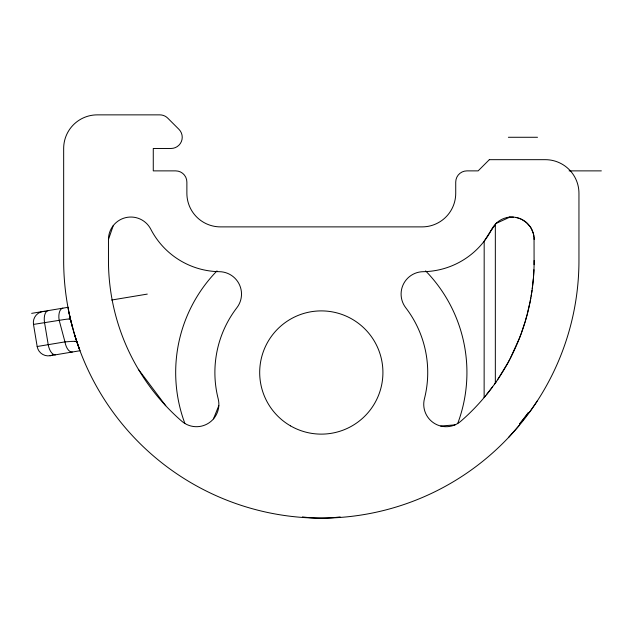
<?xml version="1.0" encoding="UTF-8"?>
<svg xmlns="http://www.w3.org/2000/svg" width="633" height="633" viewBox="0 0 633 633"><rect width="100%" height="100%" fill="white"/><g stroke="black" fill="none" stroke-linecap="round" stroke-linejoin="round"><path stroke-width="0.95" d="M534.094 264.689L534.046 237.462M533.935 269.713L533.477 277.222M533.334 278.884L532.234 288.822M531.641 292.937L532.013 290.476M531.111 296.22L531.388 294.582M530.217 301.118L530.834 297.858M530.066 301.933L527.289 314.055M527.075 314.854L525.279 321.224M525.05 322.015L521.434 332.895M108.465 239.464A22.4 22.4 0 0 1 150.789 229.201A78.413 78.413 0 0 0 219.414 271.684A22.4 22.4 0 0 1 236.877 307.725A106.415 106.415 0 0 0 218.179 398.766A22.4 22.4 0 0 1 181.782 421.214A212.838 212.838 0 0 1 108.465 260.487L108.465 239.464L113.26 225.617M519.733 337.46L521.165 333.662M519.432 338.204L510.135 358.674M213.463 418.888L218.828 405.626M534.141 239.464A22.4 22.4 0 0 0 491.817 229.201L484.182 241.205L484.134 397.548L484.419 397.2M508.259 362.195L509.771 359.386M507.888 362.891L497.57 379.776M537.464 400.689L537.195 401.1M536.697 401.852L529.813 411.83M494.436 384.278L496.454 381.398M492.553 386.834L486.437 394.715M485.78 395.522L484.767 396.78M519.566 425.02L508.41 437.617M497.032 222.563L495.338 224.201L495.338 383.012M53.045 354.789L51.605 355.35M496.122 223.402L509.818 217.143L513.458 217.127M51.392 355.422L50.062 355.722A11.204 11.204 0 0 1 37.173 346.512L33.494 324.413A11.204 11.204 0 0 1 42.696 311.523L45.22 311.396M507.191 217.53L508.077 217.364M31.65 313.367L68.261 307.266M111.622 300.034L147.275 294.1M33.494 324.413L64.78 319.451M37.173 346.512L64.962 341.883L69.765 341.559M50.062 355.722L79.98 350.737L74.567 334.659L70.366 318.874M508.972 217.23L509.866 217.143M440.734 426.033L454.992 424.878M69.171 319.008L70.39 318.992M508.378 137.274L537.496 137.274M569.114 170.878L601.35 170.878M74.868 341.416L76.783 341.67M516.132 217.499L517.849 217.91M518.68 218.163L521.109 219.121M521.901 219.501L526.332 222.468L530.058 226.574M138.366 369.276L165.727 405.729M530.327 226.97L530.842 227.769M531.087 228.181L531.324 228.6M531.554 229.019L533.35 233.561M533.469 234.044L533.935 236.473M70.073 317.631L67.968 307.409M425.605 270.884A145.622 145.622 0 0 1 457.746 423.398M340.158 516.908A145.622 145.622 0 0 1 302.447 516.908M184.86 423.398A145.622 145.622 0 0 1 217 270.884M534.141 260.487A212.838 212.838 0 0 1 460.832 421.214A22.4 22.4 0 0 1 424.434 398.766A106.415 106.415 0 0 0 405.729 307.725A22.4 22.4 0 0 1 423.2 271.684A78.413 78.413 0 0 0 491.817 229.201M491.983 229.288A25.906 23.326 7.5 0 1 495.568 224.905M528.159 412.716A36.928 4.344 -51.8 0 1 519.479 423.952M528.769 412.384A36.928 4.566 -51.4 0 1 519.495 424.213M70.896 321.675A25.225 0.578 78.9 0 1 70.69 320.923M72.328 352.011A11.204 5.602 80.5 0 1 64.962 341.883L59.138 320.14A11.204 5.602 80.5 0 1 62.825 308.168M55.593 354.804A11.204 5.602 80.5 0 1 48.227 344.676L44.539 322.577A11.204 5.602 80.5 0 1 48.227 310.605M70.469 341.448A23.959 1.329 -6.2 0 1 75.335 341.361M65.46 319.341A23.049 0.538 -8.1 0 1 69.551 318.945M79.616 349.733A223.196 192.242 80.5 0 1 74.401 334.097M72.645 327.918A223.196 192.242 80.5 0 1 69.013 312.734M489.333 159.674L478.129 170.878L466.925 170.878A11.204 11.204 0 0 0 455.728 182.075L455.728 193.279A33.604 33.604 0 0 1 422.124 226.883L220.49 226.883A33.604 33.604 0 0 1 186.877 193.279L186.877 182.075A11.204 11.204 0 0 0 175.681 170.878L153.273 170.878L153.273 148.47L171.037 148.47A11.204 11.204 0 0 0 178.957 129.346L167.761 118.149A11.204 11.204 0 0 0 159.84 114.866L97.268 114.866A33.604 33.604 0 0 0 63.664 148.47L63.664 260.487A257.639 257.639 0 0 0 321.303 518.134A257.639 257.639 0 0 0 578.95 260.487L578.95 193.279A33.604 33.604 0 0 0 545.337 159.674L489.333 159.674M290.5 425.867A61.607 61.607 0 0 0 382.918 372.513A61.607 61.607 0 0 0 290.5 319.151A61.607 61.607 0 0 0 290.5 425.867"/></g></svg>
